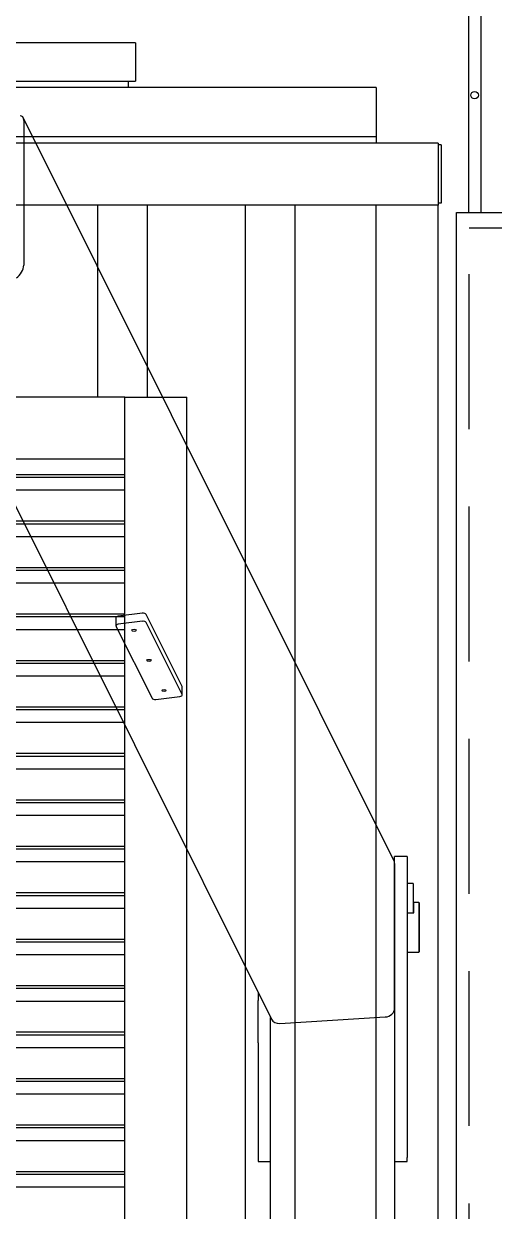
# Model space of a CAD drawing. Extents: x 1551 to 113148, y -1700 to 77018.
# Drawn here: x 19917 to 20676, y 58554 to 60471 of the extents above; entities that cross this region are included whole.
import ezdxf

# ---------------------------------------------------------------- set-up
doc = ezdxf.new("R2010")
doc.units = 0
doc.header["$LTSCALE"] = 500
doc.header["$MEASUREMENT"] = 0
doc.linetypes.add('DASHED', pattern=[0.75, 0.5, -0.25])
doc.layers.get('0').update_dxf_attribs({"linetype": 'CONTINUOUS'})

# ---------------------------------------------------------------- blocks, each defined once
blk = doc.blocks.new('Container SB')
at = {"color": 0, "linetype": 'ByBlock'}
for p, q in [((120422.5, -6331.3), (117398.5, -6331.3)), ((120422.5, -6331.3), (120422.5, -6393.3)), ((117398.5, -6393.3), (120422.5, -6393.3)), ((120410.5, -6393.3), (120410.5, -6403.3)), ((120355, -6403.3), (117466, -6403.3)), ((120810.5, -6403.3), (120355, -6403.3)), ((120810.5, -6403.3), (120810.5, -6483.3)), ((120910.5, -6493.3), (117742.8, -6493.3)), ((120810.5, -6483.3), (117744.9, -6483.3)), ((120810.5, -6483.3), (120810.5, -6493.3)), ((120910.5, -6493.3), (120910.5, -6593.3)), ((120915.5, -6496.2), (120910.5, -6496.2)), ((120915.5, -6496.2), (120915.5, -6590.4)), ((120910.5, -6593.3), (119759.6, -6593.3)), ((120361.3, -6593.3), (120361.3, -6903.3)), ((120441.3, -6593.3), (120441.3, -6903.3)), ((120599.6, -6593.3), (120599.6, -9103.3)), ((120679.6, -6593.3), (120679.6, -8193.3)), ((120810.5, -8193.3), (120810.5, -6593.3)), ((120910.5, -6593.3), (120810.5, -6593.3)), ((120915.5, -6590.4), (120910.5, -6590.4)), ((120910.5, -8177.8), (120910.5, -6593.3)), ((120405.5, -6903.3), (120205.4, -6903.3)), ((120405.5, -7003.3), (120405.5, -6903.3)), ((120405.5, -9203.3), (120405.5, -6903.3)), ((120405.5, -6903.3), (120505.5, -6903.3)), ((120505.5, -9103.3), (120505.5, -6903.3)), ((120405.5, -7003.3), (117410.5, -7003.3)), ((117410.5, -7028.3), (120405.5, -7028.3)), ((120405.5, -7033.3), (117410.5, -7033.3)), ((117410.5, -7053.3), (120405.5, -7053.3)), ((117410.5, -7103.3), (120405.5, -7103.3)), ((120405.5, -7108.3), (117410.5, -7108.3)), ((117410.5, -7128.3), (120405.5, -7128.3)), ((117410.5, -7178.3), (120405.5, -7178.3)), ((120405.5, -7183.3), (117410.5, -7183.3)), ((117410.5, -7203.3), (120405.5, -7203.3)), ((117483.6, -7253.3), (120405.5, -7253.3)), ((120405.5, -7258.3), (117483.6, -7258.3)), ((117410.5, -7278.3), (120405.5, -7278.3)), ((117483.6, -7328.3), (120405.5, -7328.3)), ((120405.5, -7333.3), (117483.6, -7333.3)), ((117410.5, -7353.3), (120405.5, -7353.3)), ((117483.6, -7403.3), (120405.5, -7403.3)), ((120405.5, -7408.3), (117483.6, -7408.3)), ((117410.5, -7428.3), (120405.5, -7428.3)), ((117483.6, -7478.3), (120405.5, -7478.3)), ((120405.5, -7483.3), (117483.6, -7483.3)), ((117410.5, -7503.3), (120405.5, -7503.3)), ((117483.6, -7553.3), (120405.5, -7553.3)), ((120405.5, -7558.3), (117483.6, -7558.3)), ((117410.5, -7578.3), (120405.5, -7578.3)), ((117483.6, -7628.3), (120405.5, -7628.3)), ((120405.5, -7633.3), (117483.6, -7633.3)), ((117410.5, -7653.3), (120405.5, -7653.3)), ((117483.6, -7703.3), (120405.5, -7703.3)), ((120405.5, -7708.3), (117483.6, -7708.3)), ((117410.5, -7728.3), (120405.5, -7728.3)), ((119618.4, -7778.3), (120405.5, -7778.3)), ((120405.5, -7783.3), (119618.4, -7783.3)), ((119618.4, -7803.3), (120405.5, -7803.3)), ((119618.4, -7853.3), (120405.5, -7853.3)), ((120405.5, -7858.3), (119618.4, -7858.3)), ((119618.4, -7878.3), (120405.5, -7878.3)), ((119618.4, -7928.3), (120405.5, -7928.3)), ((120405.5, -7933.3), (119618.4, -7933.3)), ((119618.4, -7953.3), (120405.5, -7953.3)), ((119618.4, -8003.3), (120405.5, -8003.3)), ((120405.5, -8008.3), (119618.4, -8008.3)), ((119618.4, -8028.3), (120405.5, -8028.3)), ((119618.4, -8078.3), (120405.5, -8078.3)), ((120405.5, -8083.3), (119618.4, -8083.3)), ((119618.4, -8103.3), (120405.5, -8103.3)), ((119618.4, -8153.3), (120405.5, -8153.3)), ((120405.5, -8158.3), (119618.4, -8158.3)), ((119618.4, -8178.3), (120405.5, -8178.3)), ((120910.5, -9103.3), (120910.5, -8177.8)), ((120679.6, -8193.3), (120679.6, -9103.3)), ((120810.5, -9103.3), (120810.5, -8193.3))]:
    blk.add_line(p, q, dxfattribs=at)
blk = doc.blocks.new('A$C52F54857')
for p, q in [((4421.3, 1591.9), (3823.3, 2791.1)), ((3824.2, 2786.7), (3824.2, 2552.9)), ((3670.4, 2445.4), (4223.7, 1335.9)), ((3972.9, 1983.7), (3972.9, 1970.7)), ((4015.5, 1990.9), (3976.7, 1986.1)), ((4015.5, 1978), (3976.7, 1973.1)), ((4079.6, 1872.7), (4021.6, 1989.1)), ((4079.6, 1859.7), (4021.6, 1976.1)), ((3973, 1970.1), (4031.1, 1853.7)), ((4079.8, 1859.1), (4079.8, 1872.1)), ((4037.2, 1851.8), (4076, 1856.7)), ((4422.5, 1586.9), (4422.5, 1598.3)), ((4442.5, 1598.3), (4422.5, 1598.3)), ((4442.5, 1598.3), (4442.5, 1573.3)), ((4422.5, 1586.9), (4422.5, 1353.1)), ((4422.5, 1353.1), (4422.5, 1586.9)), ((4442.5, 1573.3), (4442.5, 1365.7)), ((4452.5, 1554.6), (4442.5, 1554.6)), ((4452.5, 1554.6), (4452.5, 1550.4)), ((4452.5, 1550.4), (4452.5, 1516)), ((4452.5, 1516), (4452.5, 1510.2)), ((4453.5, 1507.3), (4453.5, 1523.8)), ((4461.5, 1523.8), (4453.5, 1523.8)), ((4461.5, 1523.8), (4461.5, 1443.8)), ((4462.5, 1522.8), (4461.5, 1523.8)), ((4462.5, 1444.8), (4462.5, 1522.8)), ((4442.5, 1507.3), (4453.5, 1507.3)), ((4452.5, 1510.2), (4452.5, 1507.3)), ((4442.5, 1443.8), (4461.5, 1443.8)), ((4461.5, 1443.8), (4462.5, 1444.8)), ((4202.5, 1378.3), (4202.5, 1365.7)), ((4202.5, 1297.4), (4202.5, 1365.7)), ((4442.5, 1365.7), (4442.5, 1297.4)), ((4422.5, 1353.1), (4422.5, 103.1)), ((4222.5, 103.1), (4222.5, 1338.2)), ((4237.5, 1328.7), (4407.5, 1339.2)), ((4237.5, 1328.7), (4407.5, 1339.2)), ((4202.5, 1297.4), (4202.5, 1112.4)), ((4442.5, 1297.4), (4442.5, 1112.4)), ((4202.5, 1112.4), (4202.5, 1105.7)), ((4442.5, 1105.7), (4442.5, 1112.4)), ((4202.5, 1105.7), (4222.5, 1105.7)), ((4422.5, 1105.7), (4442.5, 1105.7))]:
    blk.add_line(p, q)
for centre, major_axis, ratio, start_param, end_param in [((3812.5, 2779.2), (-8.8, -14.2), 0.5449, 2.419596, 3.466794), ((3812.5, 2545.4), (-8.8, -14.2), 0.5449, 0.8488, 2.419596), ((3977.9, 1983.7), (5, 0), 0.5, 1.815142, 3.141593), ((4016.7, 1988.5), (-5, 0), 0.5, 3.385939, 4.956735), ((4016.7, 1975.5), (5, 0), 0.5, 0.244346, 1.815142), ((3977.9, 1970.7), (5, 0), 0.5, 1.815142, 3.385939), ((4074.8, 1859.1), (-5, 0), 0.5, 1.815142, 3.385939), ((4074.8, 1872.1), (-5, 0), 0.5, 3.141593, 3.385939), ((4036, 1854.3), (-5, 0), 0.5, 0.244346, 1.815142), ((4407.5, 1586), (-14.7, -3.5), 0.853683, 2.943195, 3.33999), ((4407.5, 1586), (-14.7, -3.5), 0.853683, 2.943195, 3.33999), ((4407.5, 1352.2), (14.7, 3.5), 0.853683, 4.513991, 6.084788), ((4407.5, 1352.2), (-14.7, -3.5), 0.853683, 1.372399, 2.943195), ((4237.5, 1341.7), (14.7, 3.5), 0.853683, 3.33999, 4.513991), ((4237.5, 1341.7), (14.7, 3.5), 0.853683, 3.33999, 4.513991)]:
    blk.add_ellipse(centre, major_axis=major_axis, ratio=ratio, start_param=start_param, end_param=end_param)
for centre in [(4002.1, 1963.4), (4026.3, 1914.9), (4050.5, 1866.4)]:
    blk.add_ellipse(centre, major_axis=(3.32, 0), ratio=0.5)

msp = doc.modelspace()

# ---------------------------------------------------------------- linework, layer by layer
for p, q in [((20635.08, 60166.238), (20635.08, 61720.545)), ((20654.959, 60166.238), (20654.959, 61723.43))]:
    msp.add_line(p, q)
at = {"linetype": 'DASHED'}
for p, q in [((20635.105, 60141.238), (42949.396, 60141.238)), ((20635.105, 57566.464), (20635.105, 60141.238))]:
    msp.add_line(p, q, dxfattribs=at)
msp.add_lwpolyline([(16505.107, 58568.229), (16505.107, 57633.229, 0.41421356), (16555.107, 57583.229), (20565.105, 57583.229, 0.41421356), (20615.105, 57633.229), (20615.105, 60166.238), (23835.105, 60166.238)], format="xyb")
msp.add_circle((20644.186, 60355.665), 6.004)

# ---------------------------------------------------------------- block references
for name, p in [('Container SB', (-100325.371, 66771.491)), ('A$C52F54857', (16092.607, 57528.229))]:
    msp.add_blockref(name, p)

doc.saveas('drawing.dxf')
